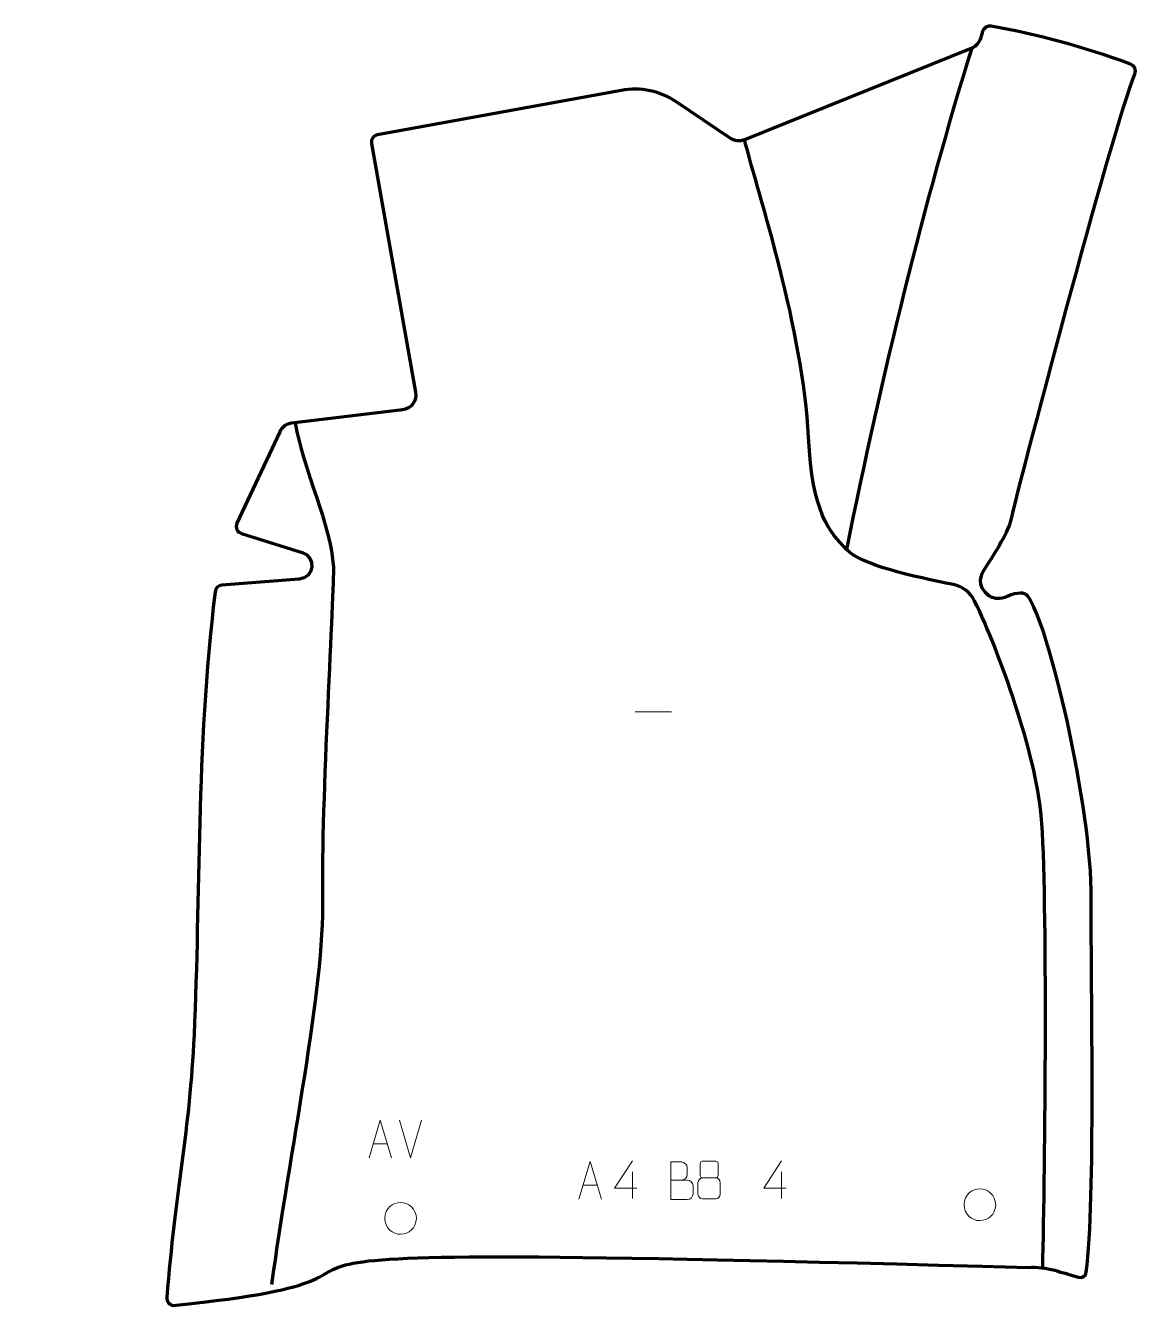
# Model space of a CAD drawing. Header units: millimetres. Extents: x -415 to 322, y -384 to 465.
import ezdxf

# ---------------------------------------------------------------- set-up
doc = ezdxf.new("R2010")
doc.units = ezdxf.units.MM
doc.header["$MEASUREMENT"] = 0
for name, color, linetype in [('layer 1', 7, 'Continuous'), ('layer 2', 7, 'Continuous'), ('layer 3', 7, 'Continuous')]:
    doc.layers.add(name, color=color, linetype=linetype)

msp = doc.modelspace()

# ---------------------------------------------------------------- linework, layer by layer
at = {"layer": 'layer 1', "color": 250, "lineweight": 9}
for points in [[(-10.4458, 10.1329), (-10.4458, 10.1329), (13.5322, 10.1329), (13.5322, 10.1329)], [(-159.7468, -285.7365), (-159.7468, -285.7365), (-167.0686, -260.7829), (-167.0686, -260.7829)], [(-152.4249, -260.7829), (-152.4249, -260.7829), (-159.7467, -285.7365), (-159.7467, -285.7365)], [(-184.3837, -276.4798), (-184.3837, -276.4798), (-174.888, -276.4798), (-174.888, -276.4798)], [(-12.3718, -295.0437), (-12.3718, -295.0437), (-12.3718, -312.7084), (-12.3718, -312.7084)], [(86.6282, -295.0437), (86.6282, -295.0437), (86.6282, -312.7084), (86.6282, -312.7084)], [(-45.1197, -303.8761), (-45.1197, -303.8761), (-35.624, -303.8761), (-35.624, -303.8761)]]:
    msp.add_open_spline(points, degree=3, dxfattribs=at)
for points, knots in [([(-187.1063, -285.7292), (-187.1063, -285.7292), (-179.7353, -260.7757), (-179.7353, -260.7757), (-179.7353, -260.7757), (-179.7353, -260.7757), (-172.1654, -285.7292), (-172.1654, -285.7292)], [0, 0, 0, 0, 0.33333333, 0.33333333, 0.33333333, 0.33333333, 1, 1, 1, 1]), ([(-47.8423, -313.1255), (-47.8423, -313.1255), (-40.4713, -288.172), (-40.4713, -288.172), (-40.4713, -288.172), (-40.4713, -288.172), (-32.9014, -313.1255), (-32.9014, -313.1255)], [0, 0, 0, 0, 0.33333333, 0.33333333, 0.33333333, 0.33333333, 1, 1, 1, 1]), ([(-9.4277, -305.8048), (-9.4277, -305.8048), (-24.2494, -305.8048), (-24.2494, -305.8048), (-24.2494, -305.8048), (-24.2494, -305.8048), (-12.3718, -287.7343), (-12.3718, -287.7343)], [0, 0, 0, 0, 0.33333333, 0.33333333, 0.33333333, 0.33333333, 1, 1, 1, 1]), ([(13.1167, -300.4226), (16.7553, -300.4222), (20.3424, -300.4222), (23.9818, -300.4226), (23.9818, -300.4226), (25.9572, -300.4399), (27.8808, -302.176), (27.8808, -304.2256), (27.8808, -304.2256), (27.8804, -305.3542), (27.8804, -308.4036), (27.8808, -309.5325), (27.8808, -309.5325), (27.8984, -311.3904), (26.3563, -313.4043), (24.0348, -313.3874), (24.0348, -313.3874), (20.395, -313.387), (16.7556, -313.387), (13.1167, -313.3874), (13.1167, -313.3874), (13.1167, -305.0691), (13.1167, -296.7513), (13.1167, -288.4338), (13.1167, -288.4338), (15.4904, -288.4338), (17.8645, -288.4338), (20.2387, -288.4338), (20.2387, -288.4338), (21.9195, -288.4162), (24.0163, -290.3267), (24.034, -292.2891), (24.034, -292.2891), (24.0336, -294.3552), (24.0336, -294.5012), (24.034, -296.5677), (24.034, -296.5677), (24.0513, -298.6338), (22.1968, -300.4399), (20.1868, -300.4226)], [0, 0, 0, 0, 0.09090909, 0.09090909, 0.09090909, 0.09090909, 0.18181818, 0.18181818, 0.18181818, 0.18181818, 0.27272727, 0.27272727, 0.27272727, 0.27272727, 0.36363636, 0.36363636, 0.36363636, 0.36363636, 0.45454545, 0.45454545, 0.45454545, 0.45454545, 0.54545455, 0.54545455, 0.54545455, 0.54545455, 0.63636364, 0.63636364, 0.63636364, 0.63636364, 0.72727273, 0.72727273, 0.72727273, 0.72727273, 0.81818182, 0.81818182, 0.81818182, 0.81818182, 1, 1, 1, 1]), ([(32.5958, -289.4114), (32.5958, -291.6244), (32.5958, -295.3067), (32.5958, -297.52), (32.5958, -297.52), (32.6108, -298.0274), (33.4182, -298.9588), (34.1183, -298.9576), (34.1183, -298.9576), (37.0882, -298.9574), (40.0584, -299.0423), (43.0288, -299.0426), (43.0288, -299.0426), (43.8259, -299.0384), (44.5466, -298.2481), (44.544, -297.5274), (44.544, -297.5274), (44.5437, -295.3114), (44.5437, -291.6267), (44.544, -289.4114), (44.544, -289.4114), (44.5255, -288.7006), (43.9141, -287.9402), (43.0802, -287.9476), (43.0802, -287.9476), (40.0631, -287.9479), (37.0462, -287.9479), (34.0296, -287.9476), (34.0296, -287.9476), (33.4032, -287.94), (32.5791, -288.651), (32.5958, -289.4114)], [0, 0, 0, 0, 0.11111111, 0.11111111, 0.11111111, 0.11111111, 0.22222222, 0.22222222, 0.22222222, 0.22222222, 0.33333333, 0.33333333, 0.33333333, 0.33333333, 0.44444444, 0.44444444, 0.44444444, 0.44444444, 0.55555556, 0.55555556, 0.55555556, 0.55555556, 0.66666667, 0.66666667, 0.66666667, 0.66666667, 0.77777778, 0.77777778, 0.77777778, 0.77777778, 1, 1, 1, 1]), ([(89.5723, -305.8048), (89.5723, -305.8048), (74.7506, -305.8048), (74.7506, -305.8048), (74.7506, -305.8048), (74.7506, -305.8048), (86.6282, -287.7343), (86.6282, -287.7343)], [0, 0, 0, 0, 0.33333333, 0.33333333, 0.33333333, 0.33333333, 1, 1, 1, 1]), ([(31.137, -301.9296), (31.137, -305.1004), (31.137, -306.8025), (31.137, -309.9739), (31.137, -309.9739), (31.1285, -311.1958), (32.8264, -312.8885), (34.079, -312.897), (34.079, -312.897), (37.0621, -312.8967), (40.0454, -312.8967), (43.0288, -312.897), (43.0288, -312.897), (44.3521, -312.8853), (45.9725, -311.2637), (45.9614, -309.9645), (45.9614, -309.9645), (45.9611, -306.7963), (45.9611, -305.0975), (45.9614, -301.9296), (45.9614, -301.9296), (45.8917, -300.5492), (44.3139, -298.9706), (43.0085, -298.9767), (43.0085, -298.9767), (40.0319, -298.977), (37.0553, -298.977), (34.079, -298.9767), (34.079, -298.9767), (32.9995, -298.9703), (31.1532, -300.5492), (31.137, -301.9296)], [0, 0, 0, 0, 0.11111111, 0.11111111, 0.11111111, 0.11111111, 0.22222222, 0.22222222, 0.22222222, 0.22222222, 0.33333333, 0.33333333, 0.33333333, 0.33333333, 0.44444444, 0.44444444, 0.44444444, 0.44444444, 0.55555556, 0.55555556, 0.55555556, 0.55555556, 0.66666667, 0.66666667, 0.66666667, 0.66666667, 0.77777778, 0.77777778, 0.77777778, 0.77777778, 1, 1, 1, 1]), ([(207.7458, -316.6967), (207.8165, -310.0563), (213.0905, -306.2103), (218.2458, -306.3073), (218.2458, -306.3073), (223.4011, -306.2103), (228.6751, -310.2737), (228.7458, -316.9141), (228.7458, -316.9141), (228.3756, -323.2434), (223.9337, -327.2741), (218.2458, -327.3035), (218.2458, -327.3035), (213.0905, -327.4005), (207.8165, -323.3371), (207.7458, -316.6967)], [0, 0, 0, 0, 0.2, 0.2, 0.2, 0.2, 0.4, 0.4, 0.4, 0.4, 0.6, 0.6, 0.6, 0.6, 1, 1, 1, 1]), ([(-176.7376, -325.7567), (-176.6669, -319.1163), (-171.3929, -315.2703), (-166.2376, -315.3673), (-166.2376, -315.3673), (-161.0823, -315.2703), (-155.8083, -319.3337), (-155.7376, -325.9741), (-155.7376, -325.9741), (-156.1078, -332.3034), (-160.5497, -336.3341), (-166.2376, -336.3635), (-166.2376, -336.3635), (-171.3929, -336.4605), (-176.6669, -332.3971), (-176.7376, -325.7567)], [0, 0, 0, 0, 0.2, 0.2, 0.2, 0.2, 0.4, 0.4, 0.4, 0.4, 0.6, 0.6, 0.6, 0.6, 1, 1, 1, 1])]:
    msp.add_open_spline(points, degree=3, knots=knots, dxfattribs=at)
at = {"layer": 'layer 2', "color": 230, "lineweight": 200}
msp.add_open_spline([(-317.1249, -383.5646), (-319.7535, -383.2174), (-321.6451, -380.8591), (-321.4338, -378.2189), (-321.4338, -378.2189), (-315.9717, -309.8788), (-306.1497, -266.4667), (-303.3267, -204.3545), (-303.3267, -204.3545), (-299.0888, -111.0995), (-302.1933, -18.2325), (-289.4121, 89.7771), (-289.4121, 89.7771), (-289.1327, 92.14), (-287.2161, 93.9759), (-284.8415, 94.1636), (-284.8415, 94.1636), (-284.8415, 94.1636), (-233.4605, 98.2276), (-233.4605, 98.2276), (-233.4605, 98.2276), (-223.588, 99.0086), (-222.0351, 112.822), (-231.4881, 115.7712), (-231.4881, 115.7712), (-231.4881, 115.7712), (-271.8103, 128.3509), (-271.8103, 128.3509), (-271.8103, 128.3509), (-274.6999, 129.2523), (-276.1311, 132.4918), (-274.8502, 135.2319), (-274.8502, 135.2319), (-274.8502, 135.2319), (-246.453, 195.9724), (-246.453, 195.9724), (-246.453, 195.9724), (-244.9904, 199.1002), (-242.015, 201.2521), (-238.5836, 201.6634), (-238.5836, 201.6634), (-238.5836, 201.6634), (-164.9542, 210.4892), (-164.9542, 210.4892), (-164.9542, 210.4892), (-159.253, 211.1729), (-155.2973, 216.5016), (-156.2992, 222.1499), (-156.2992, 222.1499), (-156.2992, 222.1499), (-185.5611, 387.1494), (-185.5611, 387.1494), (-185.5611, 387.1494), (-186.0408, 389.8556), (-184.242, 392.4404), (-181.5359, 392.9339), (-181.5359, 392.9339), (-181.5359, 392.9339), (-19.9308, 422.4112), (-19.9308, 422.4112), (-19.9308, 422.4112), (-7.058, 424.7593), (6.2233, 421.9727), (17.0624, 414.6494), (17.0624, 414.6494), (17.0624, 414.6494), (52.6069, 390.6356), (52.6069, 390.6356), (52.6069, 390.6356), (55.3631, 388.7736), (58.8652, 388.4028), (61.9502, 389.646), (61.9502, 389.646), (61.9502, 389.646), (212.8054, 450.4355), (212.8054, 450.4355), (212.8054, 450.4355), (215.6333, 451.575), (217.7859, 453.9411), (218.6523, 456.8617), (218.6523, 456.8617), (218.6523, 456.8617), (220.0052, 461.4224), (220.0052, 461.4224), (220.0052, 461.4224), (220.7274, 463.8573), (223.1629, 465.3616), (225.6673, 464.9248), (225.6673, 464.9248), (256.4532, 459.5562), (287.2891, 451.0857), (318.1695, 439.8405), (318.1695, 439.8405), (320.8305, 438.8715), (322.1443, 435.888), (321.0817, 433.2651), (321.0817, 433.2651), (306.2442, 396.6331), (241.3966, 149.979), (239.1946, 138.5162), (239.1946, 138.5162), (237.6311, 130.3748), (228.5195, 115.647), (222.1117, 106.0286), (222.1117, 106.0286), (220.7528, 103.9884), (215.5694, 96.7875), (221.6583, 89.538), (221.6583, 89.538), (227.7476, 82.2884), (235.4752, 86.3323), (236.917, 86.9514), (236.917, 86.9514), (242.9136, 89.5267), (247.9604, 89.4603), (249.8174, 87.1518), (249.8174, 87.1518), (263.647, 69.9602), (292.567, -52.1524), (292.186, -114.2131), (292.186, -114.2131), (291.8004, -176.9948), (295.1465, -312.4615), (288.8625, -361.5346), (288.8625, -361.5346), (288.5507, -363.9692), (286.1412, -365.5528), (283.7807, -364.8712), (283.7807, -364.8712), (276.9732, -362.9048), (271.7828, -361.3946), (267.9848, -360.2837), (267.9848, -360.2837), (262.244, -358.6048), (256.2535, -357.9677), (250.2884, -358.4066), (250.2884, -358.4066), (-415.1399, -339.9644), (-89.7003, -360.9494), (-317.1249, -383.5646)], degree=3, knots=[0, 0, 0, 0, 0.02777778, 0.02777778, 0.02777778, 0.02777778, 0.05555556, 0.05555556, 0.05555556, 0.05555556, 0.08333333, 0.08333333, 0.08333333, 0.08333333, 0.11111111, 0.11111111, 0.11111111, 0.11111111, 0.13888889, 0.13888889, 0.13888889, 0.13888889, 0.16666667, 0.16666667, 0.16666667, 0.16666667, 0.19444444, 0.19444444, 0.19444444, 0.19444444, 0.22222222, 0.22222222, 0.22222222, 0.22222222, 0.25, 0.25, 0.25, 0.25, 0.27777778, 0.27777778, 0.27777778, 0.27777778, 0.30555556, 0.30555556, 0.30555556, 0.30555556, 0.33333333, 0.33333333, 0.33333333, 0.33333333, 0.36111111, 0.36111111, 0.36111111, 0.36111111, 0.38888889, 0.38888889, 0.38888889, 0.38888889, 0.41666667, 0.41666667, 0.41666667, 0.41666667, 0.44444444, 0.44444444, 0.44444444, 0.44444444, 0.47222222, 0.47222222, 0.47222222, 0.47222222, 0.5, 0.5, 0.5, 0.5, 0.52777778, 0.52777778, 0.52777778, 0.52777778, 0.55555556, 0.55555556, 0.55555556, 0.55555556, 0.58333333, 0.58333333, 0.58333333, 0.58333333, 0.61111111, 0.61111111, 0.61111111, 0.61111111, 0.63888889, 0.63888889, 0.63888889, 0.63888889, 0.66666667, 0.66666667, 0.66666667, 0.66666667, 0.69444444, 0.69444444, 0.69444444, 0.69444444, 0.72222222, 0.72222222, 0.72222222, 0.72222222, 0.75, 0.75, 0.75, 0.75, 0.77777778, 0.77777778, 0.77777778, 0.77777778, 0.80555556, 0.80555556, 0.80555556, 0.80555556, 0.83333333, 0.83333333, 0.83333333, 0.83333333, 0.86111111, 0.86111111, 0.86111111, 0.86111111, 0.88888889, 0.88888889, 0.88888889, 0.88888889, 0.91666667, 0.91666667, 0.91666667, 0.91666667, 0.94444444, 0.94444444, 0.94444444, 0.94444444, 1, 1, 1, 1], dxfattribs=at)
at = {"layer": 'layer 3', "color": 142, "lineweight": 200}
msp.add_open_spline([(212.8052, 450.4356), (180.8587, 347.6323), (153.6924, 235.7383), (129.6266, 117.9479)], degree=3, dxfattribs=at)
for points, knots in [([(259.9527, -358.6372), (261.5067, -293.6305), (263.4985, -111.1739), (258.9526, -58.5567), (258.9526, -58.5567), (255.4799, -18.358), (231.1343, 50.3109), (214.7608, 83.7267), (214.7608, 83.7267), (212.0268, 89.3062), (206.8681, 93.306), (200.7799, 94.5467), (200.7799, 94.5467), (174.1868, 99.9643), (139.5677, 107.2968), (129.6264, 117.9479), (129.6264, 117.9479), (118.4701, 129.9007), (106.9812, 141.2439), (104.5252, 192.4468), (104.5252, 192.4468), (101.1424, 262.977), (71.1715, 354.5524), (61.9502, 389.646)], [0, 0, 0, 0, 0.14285714, 0.14285714, 0.14285714, 0.14285714, 0.28571429, 0.28571429, 0.28571429, 0.28571429, 0.42857143, 0.42857143, 0.42857143, 0.42857143, 0.57142857, 0.57142857, 0.57142857, 0.57142857, 0.71428571, 0.71428571, 0.71428571, 0.71428571, 1, 1, 1, 1]), ([(-251.6716, -369.7969), (-239.9177, -282.8732), (-216.6097, -172.9064), (-217.8049, -113.1419), (-217.8049, -113.1419), (-219.0001, -53.3772), (-209.9634, 93.3978), (-210.6333, 105.9874), (-210.6333, 105.9874), (-212.1273, 134.0766), (-230.6541, 170.1421), (-235.9804, 201.9754)], [0, 0, 0, 0, 0.25, 0.25, 0.25, 0.25, 0.5, 0.5, 0.5, 0.5, 1, 1, 1, 1])]:
    msp.add_open_spline(points, degree=3, knots=knots, dxfattribs=at)

doc.saveas('drawing.dxf')
